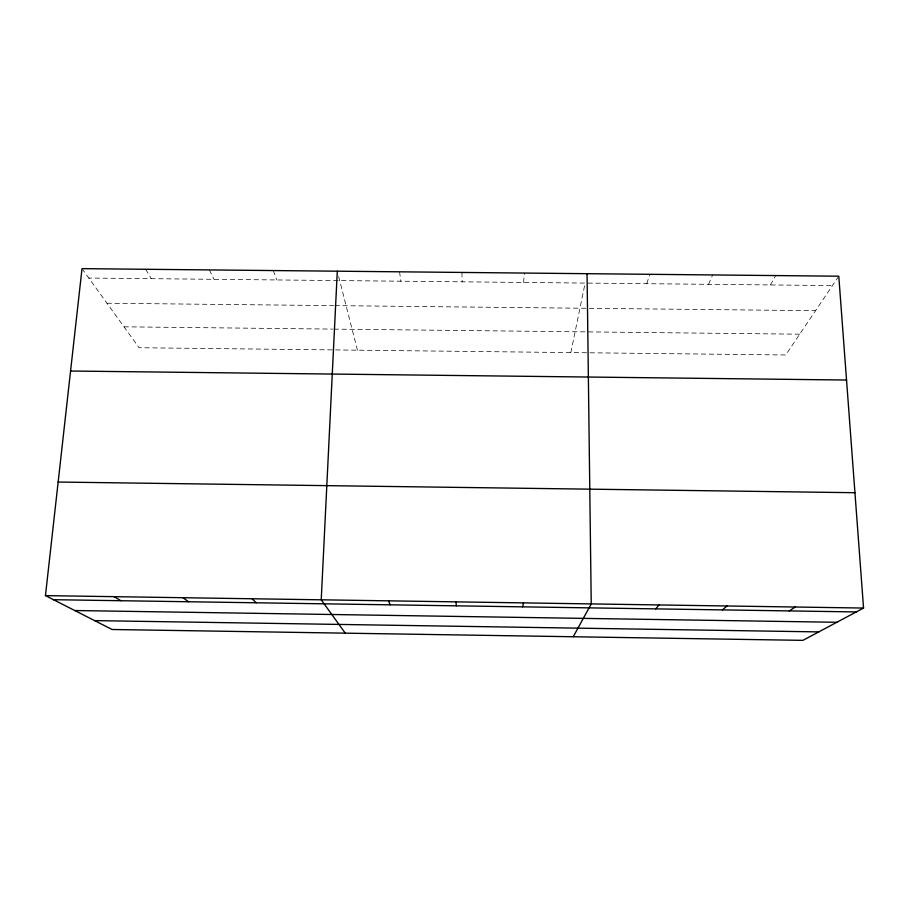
<?xml version="1.0" encoding="UTF-8"?>
<svg xmlns="http://www.w3.org/2000/svg" width="909" height="909" viewBox="0 0 909 909"><rect width="100%" height="100%" fill="white"/><g stroke="black" fill="none" stroke-linecap="round" stroke-linejoin="round"><path stroke-width="0.68" stroke-dasharray="4.54 3.41" d="M523.584 282.449L524.425 273.064M570.841 352.578L585.123 283.074L88.798 278.04M646.776 283.699L649.799 274.313M708.554 284.324L712.667 274.938M770.457 284.949L775.672 275.575M838.791 276.2L785.683 354.987L139.088 347.727L82.776 269.689M587.93 283.097L832.474 285.574M106.978 303.231L333.558 305.617M334.955 305.629L815.543 310.696M123.999 326.82L332.592 329.092M333.989 329.115L799.704 334.194M145.645 269.28L151.337 278.677M209.4 269.916L213.99 279.313M273.279 270.552L276.779 279.949M338.659 276.563L357.442 350.181M399.551 271.814L400.869 281.211M461.92 272.439L462.17 281.824"/><path stroke-width="1.36" d="M337.296 271.2L321.229 599.815L345.261 633.164M45.45 595.622L82.015 268.644L838.791 276.2L863.55 608.053L802.908 640.356L112.057 629.494L45.45 595.622L863.55 608.053M522.63 606.848L523.516 602.883M573.249 636.743L591.236 603.917L587.055 273.689M655.662 608.882L659.093 604.951M722.382 609.894L727.098 605.985M789.251 610.916L795.25 607.019M70.572 371.02L846.54 380.03M58.153 482.043L854.949 492.712M53.449 599.69L856.255 611.939M74.777 610.53L836.825 622.29M94.604 620.62L818.782 631.903M114.17 596.668L120.897 600.724M183.039 597.713L188.493 601.747M252.066 598.758L256.236 602.781M388.518 600.838L390.154 604.826M455.943 601.86L456.318 605.837"/></g></svg>
